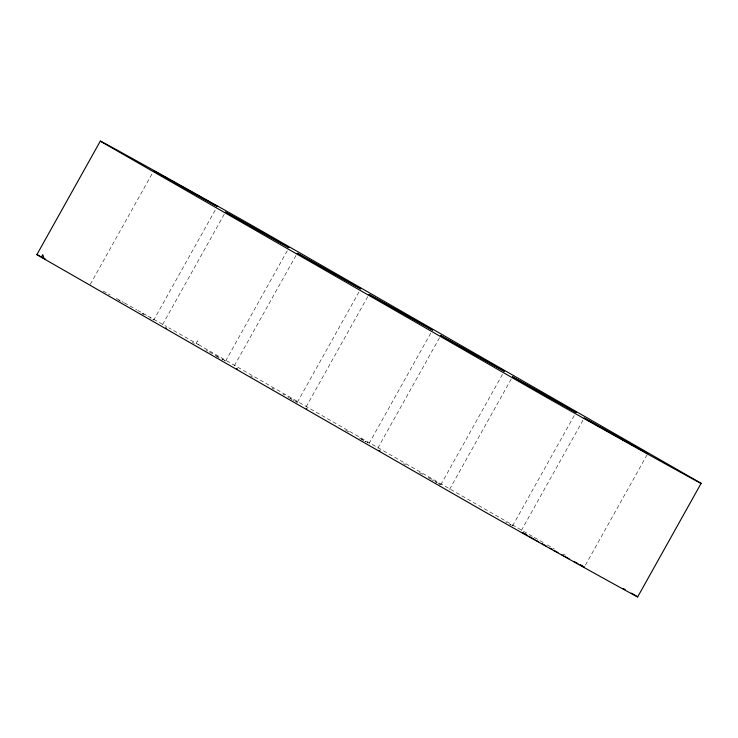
<?xml version="1.0" encoding="UTF-8"?>
<svg xmlns="http://www.w3.org/2000/svg" width="738" height="738" viewBox="0 0 738 738"><rect width="100%" height="100%" fill="white"/><g stroke="black" fill="none" stroke-linecap="round" stroke-linejoin="round"><path stroke-width="0.55" stroke-dasharray="3.69 2.77" d="M90.248 284.407L153.126 171.899M153.144 319.609L153.808 319.941L216.686 207.433M162.563 324.6L225.441 212.092M225.56 361.131L287.313 250.634M234.306 365.79L297.193 253.282M297.313 402.33L360.19 289.822M306.058 406.989L368.935 294.48M369.055 443.52L430.817 333.022M377.81 448.178L440.687 335.67M440.807 484.718L502.569 374.212M449.562 489.377L511.314 378.88M512.559 525.908L574.321 415.411M521.314 530.567L583.066 420.07M585.437 565.096L647.752 453.593M196.031 343.244L198.531 344.674L199.029 343.816L197.655 340.735L196.031 343.244A97.527 0.507 29.2 0 0 168.854 327.856M512.467 525.871L511.895 525.576M296.99 402.173L296.178 401.749M224.426 360.559L224.896 360.799M440.143 484.386L439.092 483.824M367.339 442.625L367.93 442.938M294.877 401.048L295.587 401.435M510.133 524.635L510.834 525.013M222.304 359.406L223.125 359.858M293.115 400.088L294.056 400.605M364.867 441.287L365.808 441.794M292.073 399.516L289.674 398.197M363.825 440.715L361.426 439.396M435.577 481.905L436.619 482.477M216.575 356.26L219.177 357.69M431.831 479.848L433.178 480.586M141.871 313.438L143.393 314.277M250.689 376.076L252.479 377.072M403.603 463.704L405.577 464.802M118.578 300.034L120.571 301.141M192.323 342.331L194.315 343.447M205.976 349.987L207.793 351.002M272.008 387.976L273.955 389.055M345.707 430.254L351.297 433.391M419.359 472.514L423.049 474.589M209.555 351.998L219.804 357.792M283.014 394.147L284.647 395.07M428.141 477.458L433.861 480.687M142.702 313.558L144.178 314.397M287.672 396.786L289.065 397.57M359.424 437.975L364.397 440.798M290.357 398.299L291.556 398.981M505.613 521.886L506.803 522.559M437.136 482.56L435.051 481.37M150.137 317.783L151.013 318.281M221.889 358.972L223.522 359.913M365.384 441.361L366.26 441.868M198.531 344.674L533.279 536.858M534.275 537.43L543.269 542.596M547.264 544.893L554.256 548.906M563.242 554.063L565.243 555.207M438.012 483.058L438.778 483.501M509.764 524.257L511.166 525.069M367.026 442.302L367.672 442.68M439.424 483.87L440.346 484.414M295.92 401.481L297.128 402.201M224.167 360.292L224.693 360.596M152.941 319.397L153.808 319.941M103.117 291.04A97.527 0.507 29.2 0 1 107.49 293.475M108.366 293.964A97.527 0.507 29.2 0 1 110.128 294.951M116.336 298.41A97.527 0.507 29.2 0 1 123.467 302.396M124.353 302.894A97.527 0.507 29.2 0 1 136.761 309.831M137.646 310.329A97.527 0.507 29.2 0 1 147.157 315.661M148.006 316.141A97.527 0.507 29.2 0 1 166.594 326.583"/><path stroke-width="1.11" d="M41.448 257.331L42.73 254.638L43.8 257.544L43.33 258.42L474.894 506.194A97.527 0.507 29.2 0 0 569.699 559.505A97.527 0.507 29.2 0 0 637.66 596.922L701.1 483.39A97.527 0.507 29.2 0 0 693.609 478.971L263.106 231.806A97.527 0.507 29.2 0 0 168.301 178.495A97.527 0.507 29.2 0 0 100.34 141.078L36.9 254.61A97.527 0.507 29.2 0 0 41.448 257.331L43.33 258.42M584.21 567.061L583.177 566.526M522.467 532.467L523.177 532.854M581.885 565.825L582.586 566.212M580.123 564.865L581.055 565.373M524.939 533.814L525.982 534.386M577.928 563.666L573.896 561.443M565.576 556.83L569.109 558.786M557.956 552.587L553.989 550.373M561.839 554.755L563.731 555.806M549.995 548.14L551.996 549.256M542.199 543.768L546.046 545.926M535.05 539.755L528.998 536.332M536.747 540.705L538.509 541.701M527.698 535.594L523.546 533.233M165.672 327.764L166.659 328.327M580.64 564.948L581.516 565.446M236.547 368.456L237.424 368.954M623.176 588.472L625.169 589.616M379.286 450.401L380.042 450.844M582.273 565.889L582.919 566.258M522.144 532.421L522.781 532.79M306.362 408.529L306.888 408.834M583.444 566.563L584.127 566.969M631.23 593.094A97.527 0.507 29.2 0 1 637.66 596.904M36.9 254.592A97.527 0.507 29.2 0 1 38.68 255.477M39.271 255.782A97.527 0.507 29.2 0 1 39.935 256.141M40.682 256.538A97.527 0.507 29.2 0 1 43.413 258.014M44.474 258.595A97.527 0.507 29.2 0 1 45.618 259.213M100.34 141.096A97.527 0.507 29.2 0 0 107.831 145.515L538.334 392.681A97.527 0.507 29.2 0 0 633.139 445.992A97.527 0.507 29.2 0 0 701.1 483.408M153.781 170.939L217.249 206.428L153.781 170.939M225.533 212.129L289.001 247.617L225.533 212.129M297.285 253.328L360.753 288.816L297.285 253.328M369.037 294.517L432.496 330.006L369.037 294.517M440.789 335.716L504.248 371.205L440.789 335.716M512.541 376.906L576 412.394L512.541 376.906M584.284 418.105L647.752 453.593L584.284 418.105"/></g></svg>
